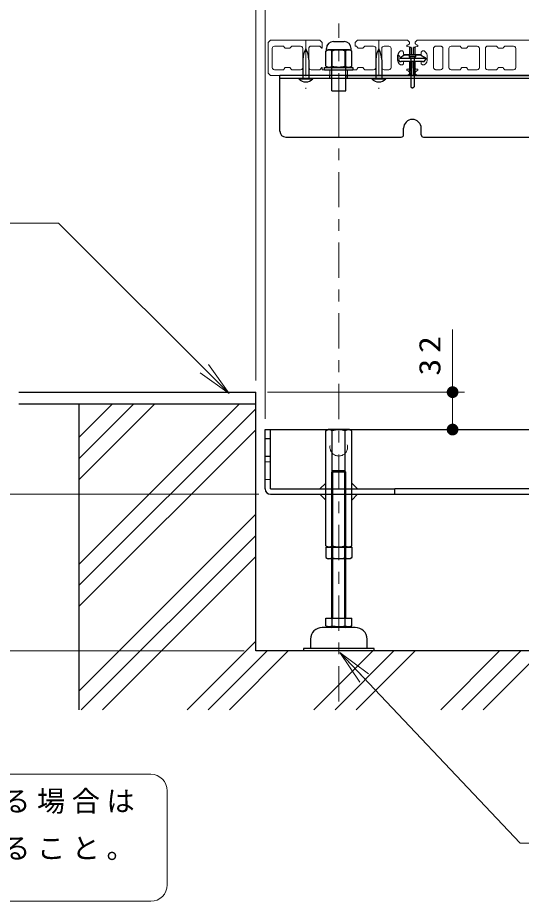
# Model space of a CAD drawing. Units: millimetres on the paper, scale 1:10. Extents: x -385 to 0, y -594 to 267.
# Drawn here: x -169.1 to -126.4, y 102 to 177.1 of the extents above; entities that cross this region are included whole.
import ezdxf

# ---------------------------------------------------------------- set-up
doc = ezdxf.new("R2010")
doc.units = ezdxf.units.MM
doc.linetypes.add('USER1', pattern=[4.5, 2.5, -2])
doc.linetypes.add('USER2', pattern=[6, 3, -1, 1, -1])
doc.layers.add('1_10', color=7, linetype='Continuous', lineweight=25)
doc.styles.add('ＭＳ ゴシック', font='')
doc.styles.get('ＭＳ ゴシック').set_extended_font_data('MS Gothic')

# ---------------------------------------------------------------- blocks, each defined once
blk = doc.blocks.new('filled_dot')
at = {"color": 0, "linetype": 'Continuous', "lineweight": -2, "const_width": 1.25}
blk.add_lwpolyline([(-0.625, 0, 1), (0.625, 0, 1)], format="xyb", close=True, dxfattribs=at)

msp = doc.modelspace()

# ---------------------------------------------------------------- linework, layer by layer
at = {"layer": '1_10', "lineweight": 13}
for p, q in [((-148.918, 146.244), (-148.918, 199.576)), ((-148.118, 142.974), (-148.118, 199.576)), ((-135.868, 172.504), (-135.802, 172.227)), ((-135.721, 172.204), (-135.773, 172.204)), ((-135.514, 172.204), (-135.463, 172.204)), ((-135.368, 172.504), (-135.434, 172.227)), ((-132.2, 150.571), (-132.2, 142.064)), ((-151.171, 145.125), (-153.292, 147.246)), ((-152.939, 147.6), (-151.171, 145.125)), ((-151.171, 145.125), (-153.646, 146.893)), ((-147.918, 145.244), (-131.2, 145.244)), ((-163.918, 141.411), (-161.085, 144.244)), ((-163.918, 139.615), (-159.288, 144.244)), ((-163.918, 137.819), (-157.492, 144.244)), ((-163.918, 130.634), (-150.308, 144.244)), ((-163.918, 128.838), (-148.918, 143.838)), ((-163.918, 127.042), (-148.918, 142.042)), ((-148.668, 136.564), (-174.918, 136.564)), ((-163.918, 119.858), (-148.918, 134.858)), ((-163.736, 118.244), (-148.918, 133.062)), ((-161.94, 118.244), (-148.918, 131.266)), ((-154.756, 118.244), (-148.918, 124.082)), ((-149.918, 123.244), (-184.918, 123.244)), ((-152.96, 118.244), (-147.96, 123.244)), ((-151.163, 118.244), (-146.163, 123.244)), ((-143.979, 118.244), (-138.979, 123.244)), ((-142.183, 118.244), (-137.183, 123.244)), ((-140.387, 118.244), (-135.387, 123.244)), ((-133.203, 118.244), (-128.203, 123.244)), ((-131.407, 118.244), (-126.407, 123.244)), ((-129.611, 118.244), (-124.611, 123.244)), ((-141.773, 123.125), (-139.714, 120.943)), ((-141.773, 123.125), (-139.351, 121.286)), ((-140.078, 120.599), (-141.773, 123.125)), ((-157.845, 112.761), (-208.845, 112.761)), ((-156.445, 103.361), (-156.445, 111.361)), ((-208.845, 101.961), (-157.845, 101.961))]:
    msp.add_line(p, q, dxfattribs=at)
at = {"layer": '1_10', "linetype": 'USER2', "lineweight": 13}
for p, q in [((-141.868, 169.371), (-141.868, 176.577)), ((-144.668, 175.116), (-144.668, 171.038)), ((-138.468, 175.116), (-138.468, 171.038)), ((-141.868, 118.957), (-141.868, 171.044))]:
    msp.add_line(p, q, dxfattribs=at)
at = {"layer": '1_10', "color": 40, "lineweight": 13}
for p, q in [((-147.668, 175.154), (-147.868, 174.954)), ((-143.468, 175.154), (-147.668, 175.154)), ((-143.468, 175.154), (-143.268, 174.954)), ((-140.468, 174.954), (-140.268, 175.154)), ((-136.018, 175.154), (-140.268, 175.154)), ((-147.868, 174.954), (-147.868, 172.354)), ((-143.293, 174.479), (-143.268, 174.479)), ((-143.268, 174.479), (-143.268, 174.954)), ((-140.468, 174.654), (-140.468, 174.954)), ((-140.368, 174.654), (-140.468, 174.654)), ((-143.293, 172.829), (-143.468, 172.654)), ((-143.293, 172.829), (-143.268, 172.829)), ((-143.268, 172.654), (-143.268, 172.829)), ((-147.668, 172.154), (-147.868, 172.354)), ((-147.668, 172.154), (-142.618, 172.154)), ((-143.268, 172.654), (-142.618, 172.654)), ((-142.618, 172.654), (-142.618, 172.154)), ((-140.368, 172.654), (-141.118, 172.654)), ((-141.118, 172.654), (-141.118, 172.154)), ((-141.118, 172.154), (-136.018, 172.154))]:
    msp.add_line(p, q, dxfattribs=at)
at = {"layer": '1_10'}
for p, q in [((-142.318, 175.054), (-141.418, 175.054)), ((-142.965, 174.24), (-142.768, 174.354)), ((-142.918, 174.354), (-142.918, 174.454)), ((-142.918, 174.354), (-140.818, 174.354)), ((-140.968, 174.354), (-142.768, 174.354)), ((-142.468, 170.854), (-142.468, 174.354)), ((-141.268, 170.854), (-141.268, 174.354)), ((-140.771, 174.24), (-140.968, 174.354)), ((-140.818, 174.354), (-140.818, 174.454)), ((-142.965, 172.968), (-142.965, 174.24)), ((-142.416, 172.968), (-142.416, 174.24)), ((-141.32, 172.968), (-141.32, 174.24)), ((-140.771, 172.968), (-140.771, 174.24)), ((-144.918, 173.491), (-144.918, 171.924)), ((-144.418, 173.491), (-144.418, 171.924)), ((-143.068, 172.654), (-143.068, 172.854)), ((-143.068, 172.854), (-140.668, 172.854)), ((-142.965, 172.968), (-142.768, 172.854)), ((-140.968, 172.854), (-142.768, 172.854)), ((-140.771, 172.968), (-140.968, 172.854)), ((-140.668, 172.854), (-140.668, 172.654)), ((-138.718, 173.491), (-138.718, 171.924)), ((-138.218, 173.491), (-138.218, 171.924)), ((-143.068, 172.654), (-140.668, 172.654)), ((-142.618, 171.924), (-142.618, 172.154)), ((-141.268, 172.154), (-98.118, 172.154)), ((-141.118, 171.924), (-141.118, 172.154)), ((-145.258, 171.924), (-144.078, 171.924)), ((-145.258, 171.924), (-145.258, 171.874)), ((-145.258, 171.874), (-144.078, 171.874)), ((-144.078, 171.924), (-144.078, 171.874)), ((-139.058, 171.924), (-137.878, 171.924)), ((-139.058, 171.924), (-139.058, 171.874)), ((-139.058, 171.874), (-137.878, 171.874)), ((-137.878, 171.924), (-137.878, 171.874)), ((-142.468, 170.854), (-141.268, 170.854)), ((-169.049, 145.244), (-148.918, 145.244)), ((-148.918, 123.244), (-148.918, 145.244)), ((-169.049, 144.244), (-148.918, 144.244)), ((-163.918, 118.244), (-163.918, 144.244)), ((-148.118, 137.014), (-148.118, 142.064)), ((-148.118, 142.064), (-147.668, 142.064)), ((-147.668, 137.014), (-147.668, 142.064)), ((-142.965, 141.95), (-142.768, 142.064)), ((-140.968, 142.064), (-142.768, 142.064)), ((-140.771, 141.95), (-140.968, 142.064)), ((-148.118, 141.314), (-147.668, 141.314)), ((-142.965, 132.178), (-142.965, 141.95)), ((-142.416, 132.178), (-142.416, 141.95)), ((-141.32, 132.178), (-141.32, 141.95)), ((-140.771, 132.178), (-140.771, 141.95)), ((-148.118, 139.814), (-147.668, 139.814)), ((-142.965, 137.514), (-143.465, 137.014)), ((-140.771, 137.514), (-140.271, 137.014)), ((-147.668, 137.014), (-137.118, 137.014)), ((-142.968, 136.564), (-142.968, 137.014)), ((-140.768, 136.564), (-140.768, 137.014)), ((-137.118, 136.564), (-137.118, 137.014)), ((-147.668, 136.564), (-137.118, 136.564)), ((-142.965, 136.064), (-143.465, 136.564)), ((-140.771, 136.064), (-140.271, 136.564)), ((-142.965, 132.178), (-142.768, 132.064)), ((-142.965, 132.064), (-142.965, 131.178)), ((-142.965, 132.064), (-140.771, 132.064)), ((-140.968, 132.064), (-142.768, 132.064)), ((-142.416, 132.064), (-142.416, 131.178)), ((-141.32, 132.064), (-141.32, 131.178)), ((-140.771, 132.178), (-140.968, 132.064)), ((-140.771, 132.064), (-140.771, 131.178)), ((-142.965, 131.178), (-142.768, 131.064)), ((-140.968, 131.064), (-142.768, 131.064)), ((-140.771, 131.178), (-140.968, 131.064)), ((-29.299, 123.244), (-148.918, 123.244))]:
    msp.add_line(p, q, dxfattribs=at)
at = {"layer": '1_10', "color": 14}
for p, q in [((-135.857, 174.525), (-135.867, 173.952)), ((-135.718, 174.554), (-135.827, 174.554)), ((-135.718, 174.554), (-135.718, 173.952)), ((-135.409, 174.554), (-135.518, 174.554)), ((-135.518, 173.952), (-135.518, 174.554)), ((-135.369, 173.952), (-135.379, 174.525)), ((-136.818, 173.454), (-136.818, 173.904)), ((-136.818, 173.904), (-136.723, 173.81)), ((-136.673, 173.759), (-136.723, 173.81)), ((-136.673, 173.759), (-136.618, 173.704)), ((-134.571, 173.604), (-136.671, 173.604)), ((-136.618, 173.704), (-136.318, 173.904)), ((-136.131, 173.925), (-136.318, 173.904)), ((-136.318, 173.904), (-134.918, 173.904)), ((-136.131, 173.925), (-135.867, 173.954)), ((-135.867, 173.952), (-135.868, 173.904)), ((-135.718, 173.904), (-135.718, 173.952)), ((-135.518, 173.952), (-135.518, 173.904)), ((-135.105, 173.925), (-135.369, 173.954)), ((-135.368, 173.904), (-135.369, 173.952)), ((-134.918, 173.904), (-135.105, 173.925)), ((-134.918, 173.904), (-134.564, 173.692)), ((-134.618, 173.354), (-134.418, 173.604)), ((-134.514, 173.662), (-134.564, 173.692)), ((-134.515, 173.604), (-134.418, 173.604)), ((-134.514, 173.662), (-134.418, 173.604)), ((-136.718, 173.354), (-136.818, 173.454)), ((-136.818, 173.454), (-136.723, 173.454)), ((-136.718, 173.354), (-136.563, 173.354)), ((-136.651, 173.354), (-136.712, 173.354)), ((-134.768, 173.354), (-136.563, 173.354)), ((-135.868, 173.354), (-135.868, 173.307)), ((-135.868, 173.307), (-135.868, 172.504)), ((-135.702, 173.306), (-135.721, 172.204)), ((-135.702, 173.306), (-135.701, 173.354)), ((-135.535, 173.354), (-135.534, 173.306)), ((-135.514, 172.204), (-135.534, 173.306)), ((-135.368, 173.307), (-135.368, 173.354)), ((-135.368, 172.504), (-135.368, 173.307)), ((-134.768, 173.354), (-134.618, 173.354)), ((-134.624, 173.354), (-134.685, 173.354))]:
    msp.add_line(p, q, dxfattribs=at)
at = {"layer": '1_10', "color": 4}
for p, q in [((-135.893, 173.904), (-135.893, 173.754)), ((-135.343, 173.904), (-135.893, 173.904)), ((-135.893, 173.754), (-135.818, 173.679)), ((-135.343, 173.754), (-135.893, 173.754)), ((-135.477, 173.62), (-135.759, 173.62)), ((-135.759, 173.537), (-135.759, 171.194)), ((-135.477, 173.537), (-135.477, 171.194)), ((-135.343, 173.754), (-135.418, 173.679)), ((-135.343, 173.904), (-135.343, 173.754)), ((-135.759, 171.194), (-135.636, 171.108)), ((-135.636, 171.108), (-135.618, 171.104)), ((-135.618, 171.104), (-135.6, 171.108)), ((-135.6, 171.108), (-135.477, 171.194)), ((-142.361, 138.544), (-142.468, 138.437)), ((-141.268, 138.437), (-142.468, 138.437)), ((-142.468, 126.044), (-142.468, 138.437)), ((-141.375, 138.544), (-142.361, 138.544)), ((-141.268, 138.437), (-141.375, 138.544)), ((-141.268, 126.044), (-141.268, 138.437)), ((-142.965, 126.044), (-140.771, 126.044)), ((-142.965, 125.368), (-142.965, 126.044)), ((-142.468, 126.044), (-142.361, 126.044)), ((-142.416, 125.368), (-142.416, 126.044)), ((-141.268, 126.044), (-141.375, 126.044)), ((-141.319, 125.368), (-141.319, 126.044)), ((-140.771, 125.368), (-140.771, 126.044)), ((-140.468, 125.244), (-143.268, 125.244)), ((-142.965, 125.368), (-142.468, 125.244)), ((-141.268, 125.244), (-140.771, 125.368)), ((-144.268, 124.244), (-144.268, 123.444)), ((-139.468, 123.444), (-139.468, 124.244)), ((-138.868, 123.444), (-144.868, 123.444)), ((-144.868, 123.444), (-144.868, 123.244)), ((-138.868, 123.244), (-144.868, 123.244)), ((-138.868, 123.244), (-138.868, 123.444))]:
    msp.add_line(p, q, dxfattribs=at)
at = {"layer": '1_10', "color": 190}
for p, q in [((-49.368, 172.154), (-146.868, 172.154)), ((-146.868, 167.424), (-146.868, 172.154)), ((-146.868, 171.924), (-49.368, 171.924)), ((-136.368, 167.124), (-136.368, 167.674)), ((-134.868, 167.124), (-134.868, 167.674)), ((-146.368, 166.924), (-136.568, 166.924)), ((-134.668, 166.924), (-61.568, 166.924))]:
    msp.add_line(p, q, dxfattribs=at)
at = {"layer": '1_10', "color": 190, "linetype": 'USER1', "lineweight": 13}
msp.add_line((-49.368, 171.924), (-146.868, 171.924), dxfattribs=at)
at = {"layer": '1_10', "color": 60}
for p, q in [((-147.668, 142.064), (-48.568, 142.064)), ((-59.118, 137.014), (-137.118, 137.014)), ((-137.118, 136.564), (-59.118, 136.564))]:
    msp.add_line(p, q, dxfattribs=at)
at = {"layer": '1_10', "linetype": 'USER1', "lineweight": 13}
for p, q in [((-148.118, 139.314), (-147.668, 139.314)), ((-148.118, 137.814), (-147.668, 137.814))]:
    msp.add_line(p, q, dxfattribs=at)
at = {"layer": '1_10', "color": 4, "lineweight": 13}
for p, q in [((-142.361, 126.044), (-142.361, 138.544)), ((-141.375, 126.044), (-141.375, 138.544))]:
    msp.add_line(p, q, dxfattribs=at)
at = {"layer": '1_10', "color": 40, "lineweight": 13}
for points in [[(-136.018, 172.154), (-135.868, 172.304), (-135.868, 172.43), (-135.873, 172.452), (-135.887, 172.469), (-135.985, 172.548), (-135.993, 172.553), (-136.002, 172.557), (-136.057, 172.573), (-136.083, 172.592), (-136.093, 172.622), (-136.093, 172.638), (-136.08, 172.672), (-136.047, 172.688), (-135.914, 172.7), (-135.881, 172.716), (-135.868, 172.751), (-135.868, 173.329), (-135.893, 173.354), (-136.343, 173.354), (-136.368, 173.329), (-136.368, 173.154), (-136.468, 173.054), (-136.618, 173.054), (-136.747, 173.155), (-136.834, 173.294), (-136.868, 173.454), (-136.868, 173.854), (-136.834, 174.014), (-136.747, 174.153), (-136.618, 174.254), (-136.468, 174.254), (-136.368, 174.154), (-136.368, 173.979), (-136.343, 173.954), (-135.893, 173.954), (-135.868, 173.979), (-135.868, 174.558), (-135.881, 174.592), (-135.914, 174.608), (-136.047, 174.62), (-136.08, 174.636), (-136.093, 174.671), (-136.093, 174.686), (-136.083, 174.717), (-136.057, 174.735), (-136.002, 174.751), (-135.993, 174.755), (-135.985, 174.76), (-135.887, 174.839), (-135.873, 174.857), (-135.868, 174.879), (-135.868, 175.004), (-136.018, 175.154)], [(-121.018, 175.154), (-135.218, 175.154), (-135.368, 175.004), (-135.368, 174.879), (-135.363, 174.857), (-135.349, 174.839), (-135.251, 174.76), (-135.243, 174.755), (-135.234, 174.751), (-135.179, 174.735), (-135.153, 174.717), (-135.143, 174.686), (-135.143, 174.671), (-135.156, 174.636), (-135.189, 174.62), (-135.322, 174.608), (-135.355, 174.592), (-135.368, 174.558), (-135.368, 173.979), (-135.343, 173.954), (-134.893, 173.954), (-134.868, 173.979), (-134.868, 174.154), (-134.768, 174.254), (-134.618, 174.254), (-134.489, 174.153), (-134.402, 174.014), (-134.368, 173.854), (-134.368, 173.454), (-134.402, 173.294), (-134.489, 173.155), (-134.618, 173.054), (-134.768, 173.054), (-134.868, 173.154), (-134.868, 173.329), (-134.893, 173.354), (-135.343, 173.354), (-135.368, 173.329), (-135.368, 172.751), (-135.355, 172.716), (-135.322, 172.7), (-135.189, 172.688), (-135.156, 172.672), (-135.143, 172.638), (-135.143, 172.622), (-135.153, 172.592), (-135.179, 172.573), (-135.234, 172.557), (-135.243, 172.553), (-135.251, 172.548), (-135.349, 172.469), (-135.363, 172.452), (-135.368, 172.43), (-135.368, 172.304), (-135.218, 172.154), (-121.018, 172.154)], [(-143.468, 172.654), (-144.218, 172.654), (-144.318, 172.681), (-144.391, 172.754), (-144.418, 172.854), (-144.418, 174.454), (-144.415, 174.489), (-144.406, 174.523), (-144.391, 174.554), (-144.371, 174.583), (-144.347, 174.607), (-144.318, 174.627), (-144.286, 174.642), (-144.253, 174.651), (-144.218, 174.654), (-143.468, 174.654), (-143.293, 174.479)], [(-140.368, 174.654), (-140.268, 174.554), (-140.268, 174.529), (-140.218, 174.479), (-139.818, 174.479), (-139.768, 174.529), (-139.768, 174.554), (-139.668, 174.654), (-138.918, 174.654), (-138.841, 174.639), (-138.777, 174.596), (-138.733, 174.531), (-138.718, 174.454), (-138.718, 172.854)], [(-138.718, 172.854), (-138.745, 172.754), (-138.818, 172.681), (-138.918, 172.654), (-139.668, 172.654), (-139.768, 172.754), (-139.768, 172.779), (-139.818, 172.829), (-140.218, 172.829), (-140.268, 172.779), (-140.268, 172.754), (-140.368, 172.654)]]:
    msp.add_lwpolyline(points, dxfattribs=at)
for points in [[(-146.018, 174.479), (-145.968, 174.529), (-145.968, 174.554), (-145.868, 174.654), (-145.118, 174.654), (-145.018, 174.627), (-144.945, 174.554), (-144.918, 174.454), (-144.918, 172.854), (-144.945, 172.754), (-145.018, 172.681), (-145.118, 172.654), (-145.868, 172.654), (-145.968, 172.754), (-145.968, 172.779), (-146.018, 172.829), (-146.418, 172.829), (-146.468, 172.779), (-146.468, 172.754), (-146.568, 172.654), (-147.318, 172.654), (-147.418, 172.681), (-147.491, 172.754), (-147.518, 172.854), (-147.518, 174.454), (-147.503, 174.531), (-147.459, 174.596), (-147.395, 174.639), (-147.318, 174.654), (-146.568, 174.654), (-146.468, 174.554), (-146.468, 174.529), (-146.418, 174.479)], [(-138.018, 174.654), (-137.618, 174.654), (-137.541, 174.639), (-137.477, 174.596), (-137.433, 174.531), (-137.418, 174.454), (-137.418, 172.854), (-137.445, 172.754), (-137.518, 172.681), (-137.618, 172.654), (-138.018, 172.654), (-138.095, 172.669), (-138.159, 172.713), (-138.203, 172.778), (-138.218, 172.854), (-138.218, 174.454), (-138.203, 174.531), (-138.159, 174.596), (-138.095, 174.639)], [(-133.745, 172.7), (-133.773, 172.727), (-133.784, 172.743), (-133.794, 172.76), (-133.803, 172.778), (-133.809, 172.796), (-133.814, 172.815), (-133.817, 172.835), (-133.818, 172.854), (-133.818, 174.454), (-133.817, 174.474), (-133.814, 174.493), (-133.809, 174.512), (-133.803, 174.531), (-133.794, 174.548), (-133.784, 174.565), (-133.773, 174.581), (-133.745, 174.609), (-133.729, 174.62), (-133.712, 174.631), (-133.695, 174.639), (-133.676, 174.646), (-133.657, 174.65), (-133.638, 174.653), (-133.618, 174.654), (-133.218, 174.654), (-133.179, 174.65), (-133.141, 174.639), (-133.107, 174.62), (-133.077, 174.596), (-133.052, 174.565), (-133.033, 174.531), (-133.022, 174.493), (-133.018, 174.454), (-133.018, 172.854), (-133.022, 172.815), (-133.033, 172.778), (-133.052, 172.743), (-133.077, 172.713), (-133.107, 172.688), (-133.141, 172.669), (-133.179, 172.658), (-133.218, 172.654), (-133.618, 172.654), (-133.638, 172.655), (-133.657, 172.658), (-133.676, 172.663), (-133.695, 172.669), (-133.712, 172.678), (-133.729, 172.688)], [(-131.018, 174.479), (-130.968, 174.529), (-130.968, 174.554), (-130.868, 174.654), (-130.118, 174.654), (-130.018, 174.627), (-129.945, 174.554), (-129.918, 174.454), (-129.918, 172.854), (-129.945, 172.754), (-130.018, 172.681), (-130.118, 172.654), (-130.868, 172.654), (-130.968, 172.754), (-130.968, 172.779), (-131.018, 172.829), (-131.418, 172.829), (-131.468, 172.779), (-131.468, 172.754), (-131.568, 172.654), (-132.318, 172.654), (-132.418, 172.681), (-132.491, 172.754), (-132.518, 172.854), (-132.518, 174.454), (-132.503, 174.531), (-132.459, 174.596), (-132.395, 174.639), (-132.318, 174.654), (-131.568, 174.654), (-131.468, 174.554), (-131.468, 174.529), (-131.418, 174.479)], [(-127.018, 174.654), (-126.918, 174.627), (-126.845, 174.554), (-126.818, 174.454), (-126.818, 172.854), (-126.845, 172.754), (-126.918, 172.681), (-127.018, 172.654), (-127.768, 172.654), (-127.868, 172.754), (-127.868, 172.779), (-127.918, 172.829), (-128.318, 172.829), (-128.368, 172.779), (-128.368, 172.754), (-128.468, 172.654), (-129.218, 172.654), (-129.318, 172.681), (-129.391, 172.754), (-129.418, 172.854), (-129.418, 174.454), (-129.415, 174.489), (-129.406, 174.523), (-129.391, 174.554), (-129.371, 174.583), (-129.347, 174.607), (-129.318, 174.627), (-129.286, 174.642), (-129.253, 174.651), (-129.218, 174.654), (-128.468, 174.654), (-128.368, 174.554), (-128.368, 174.529), (-128.318, 174.479), (-127.918, 174.479), (-127.868, 174.529), (-127.868, 174.554), (-127.768, 174.654)]]:
    msp.add_lwpolyline(points, close=True, dxfattribs=at)
at = {"layer": '1_10', "lineweight": 13}
for points in [[(-151.171, 145.125), (-165.665, 159.619), (-198.881, 159.619)], [(-141.773, 123.125), (-126.469, 106.906), (-77.884, 106.906)]]:
    msp.add_lwpolyline(points, dxfattribs=at)
at = {"layer": '1_10', "color": 4}
for points in [[(-142.965, 125.368), (-142.875, 125.348), (-142.784, 125.336), (-142.693, 125.331), (-142.601, 125.336), (-142.508, 125.348), (-142.416, 125.368)], [(-142.416, 125.368), (-142.18, 125.344), (-141.942, 125.332), (-141.701, 125.335), (-141.46, 125.352), (-141.319, 125.368)], [(-141.319, 125.368), (-141.229, 125.348), (-141.138, 125.336), (-141.048, 125.331), (-140.955, 125.336), (-140.863, 125.348), (-140.771, 125.368)]]:
    msp.add_lwpolyline(points, dxfattribs=at)
at = {"layer": '1_10', "color": 60, "linetype": 'USER1', "lineweight": 13}
msp.add_circle((-141.868, 140.564), 0.75, dxfattribs=at)
at = {"layer": '1_10'}
for centre, radius, start, end in [((-142.318, 174.454), 0.6, 90, 180), ((-141.418, 174.454), 0.6, 0, 90), ((-143.116, 173.509), 1.802, 149.4587, 180), ((-146.22, 173.509), 1.802, 0, 30.5413), ((-142.691, 173.84), 0.486, 55.61586, 124.38414), ((-141.868, 172.51), 1.815, 72.41211, 107.58789), ((-141.045, 173.84), 0.486, 55.61586, 124.38414), ((-136.916, 173.509), 1.802, 149.4587, 180), ((-140.02, 173.509), 1.802, 0, 30.5413), ((-142.691, 173.369), 0.486, 235.61587, 304.38414), ((-141.868, 174.698), 1.815, 252.41211, 287.58789), ((-141.045, 173.369), 0.486, 235.61587, 304.38414), ((-144.668, 172.414), 0.799, 222.43594, 317.56406), ((-138.468, 172.414), 0.799, 222.43594, 317.56406), ((-142.691, 141.55), 0.486, 55.61586, 124.38414), ((-141.868, 140.22), 1.815, 72.41211, 107.58789), ((-141.045, 141.55), 0.486, 55.61586, 124.38414), ((-147.668, 137.014), 0.45, 180, 270), ((-142.691, 132.579), 0.486, 235.61587, 304.38414), ((-141.868, 133.908), 1.815, 252.41211, 287.58789), ((-141.045, 132.579), 0.486, 235.61587, 304.38414), ((-142.691, 131.579), 0.486, 235.61587, 304.38414), ((-141.868, 132.908), 1.815, 252.41211, 287.58789), ((-141.045, 131.579), 0.486, 235.61587, 304.38414)]:
    msp.add_arc(centre, radius, start, end, dxfattribs=at)
at = {"layer": '1_10', "color": 14}
for centre, start, end in [((-135.827, 174.524), 90, 179), ((-135.409, 174.524), 1, 90)]:
    msp.add_arc(centre, 0.03, start, end, dxfattribs=at)
at = {"layer": '1_10', "color": 4}
for centre, radius, start, end in [((-135.959, 173.537), 0.2, 0, 45), ((-135.277, 173.537), 0.2, 135, 180), ((-143.268, 124.244), 1, 90, 180), ((-140.468, 124.244), 1, 0, 90)]:
    msp.add_arc(centre, radius, start, end, dxfattribs=at)
at = {"layer": '1_10', "lineweight": 13}
for centre, radius, start, end in [((-135.773, 172.234), 0.03, 193.40703, 270), ((-135.463, 172.234), 0.03, 270, 346.59297), ((-157.845, 111.361), 1.4, 0, 90), ((-157.845, 103.361), 1.4, 270, 0)]:
    msp.add_arc(centre, radius, start, end, dxfattribs=at)
at = {"layer": '1_10', "color": 190}
for centre, radius, start, end in [((-135.618, 167.674), 0.75, 0, 180), ((-146.368, 167.424), 0.5, 180, 270), ((-136.568, 167.124), 0.2, 270, 0), ((-134.668, 167.124), 0.2, 180, 270)]:
    msp.add_arc(centre, radius, start, end, dxfattribs=at)
at = {"layer": '1_10', "color": 14}
msp.add_open_spline([(-136.721, 173.605), (-136.72, 173.605), (-136.719, 173.605), (-136.718, 173.605), (-136.717, 173.605), (-136.716, 173.605), (-136.715, 173.605), (-136.714, 173.605), (-136.713, 173.605), (-136.712, 173.605), (-136.711, 173.605), (-136.71, 173.605), (-136.709, 173.605), (-136.708, 173.604), (-136.706, 173.604), (-136.705, 173.604), (-136.704, 173.604), (-136.703, 173.604), (-136.702, 173.604), (-136.701, 173.604), (-136.7, 173.604), (-136.699, 173.604), (-136.698, 173.604), (-136.697, 173.604), (-136.696, 173.604), (-136.695, 173.604), (-136.694, 173.604), (-136.693, 173.604), (-136.692, 173.604), (-136.691, 173.604), (-136.69, 173.604), (-136.689, 173.604), (-136.688, 173.604), (-136.687, 173.604), (-136.686, 173.604), (-136.685, 173.604), (-136.684, 173.604), (-136.683, 173.604), (-136.682, 173.604), (-136.681, 173.604), (-136.68, 173.604), (-136.679, 173.604), (-136.678, 173.604), (-136.677, 173.604), (-136.676, 173.604), (-136.675, 173.604), (-136.674, 173.604), (-136.673, 173.604), (-136.672, 173.604)], degree=3, knots=[0, 0, 0, 0, 1, 1, 1, 2, 2, 2, 3, 3, 3, 4, 4, 4, 5, 5, 5, 6, 6, 6, 7, 7, 7, 8, 8, 8, 9, 9, 9, 10, 10, 10, 11, 11, 11, 12, 12, 12, 13, 13, 13, 14, 14, 14, 15, 15, 15, 16, 16, 16, 16], dxfattribs=at)

# ---------------------------------------------------------------- block references
at = {"layer": '1_10', "lineweight": 13, "xscale": 0.4, "yscale": 0.4}
for p, rotation in [((-132.2, 145.244), 270), ((-132.2, 142.064), 90)]:
    msp.add_blockref('filled_dot', p, dxfattribs=dict(at, rotation=rotation))

# ---------------------------------------------------------------- texts
at = {"layer": '1_10', "insert": (-133.2, 148.571), "char_height": 1.833, "attachment_point": 8, "rotation": 90, "style": 'ＭＳ ゴシック'}
msp.add_mtext('\\T1.34;\\W1.15;32', dxfattribs=at)
at = {"layer": '1_10', "char_height": 1.76, "attachment_point": 1, "style": 'ＭＳ ゴシック'}
for s, insert in [('\\T1.23;※制御ＢＯＸを床下に収納する場合は', (-208.845, 111.361)), ('\\T1.23;\u3000２２０以上の場所に設置すること。', (-208.845, 107.361))]:
    msp.add_mtext(s, dxfattribs=dict(at, insert=insert))

doc.saveas('drawing.dxf')
